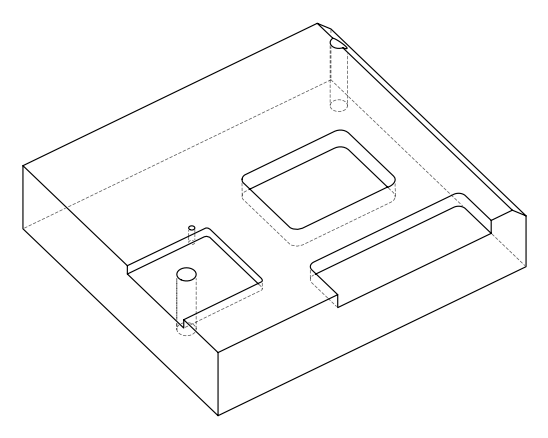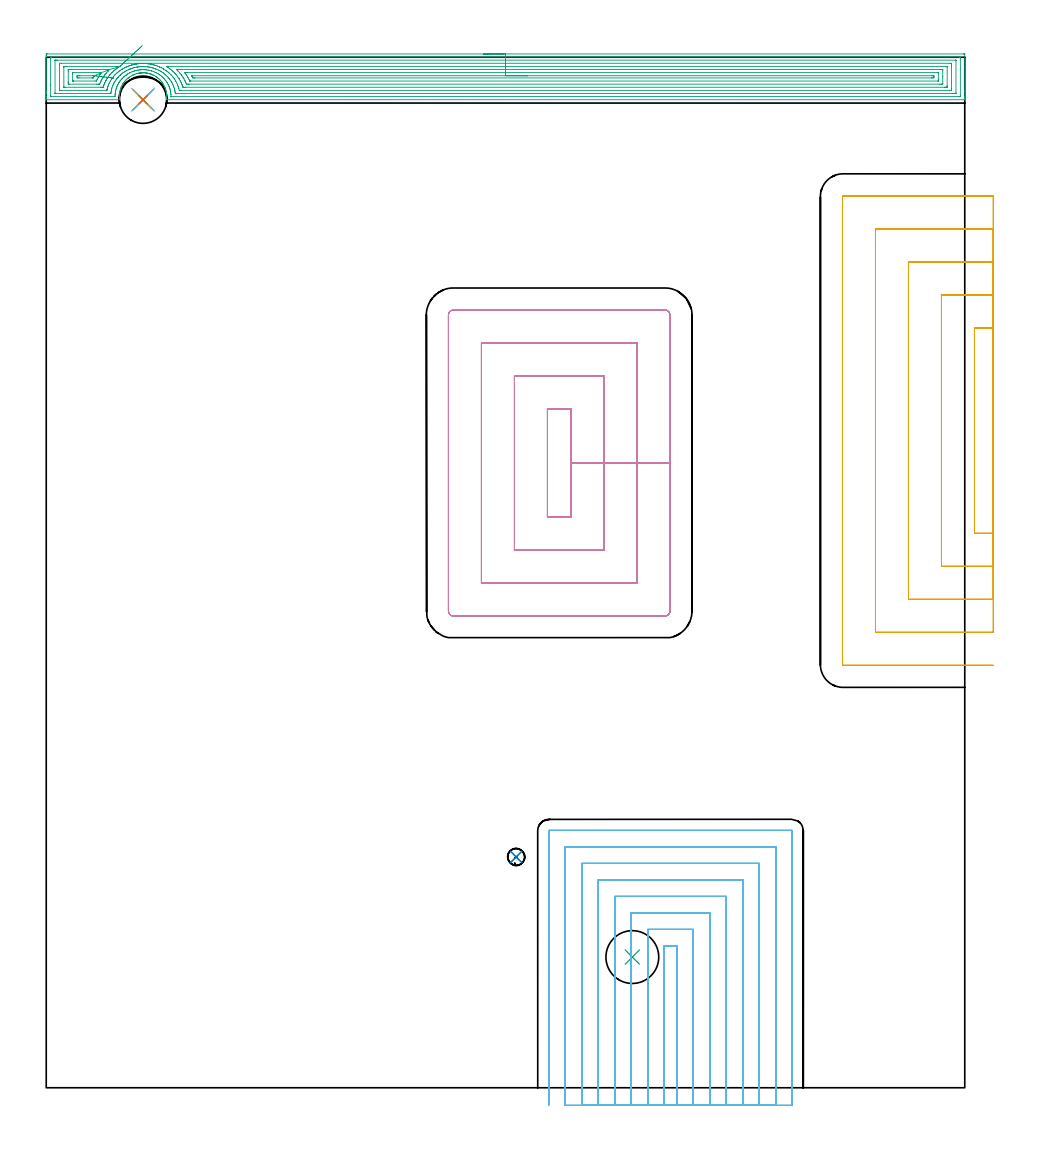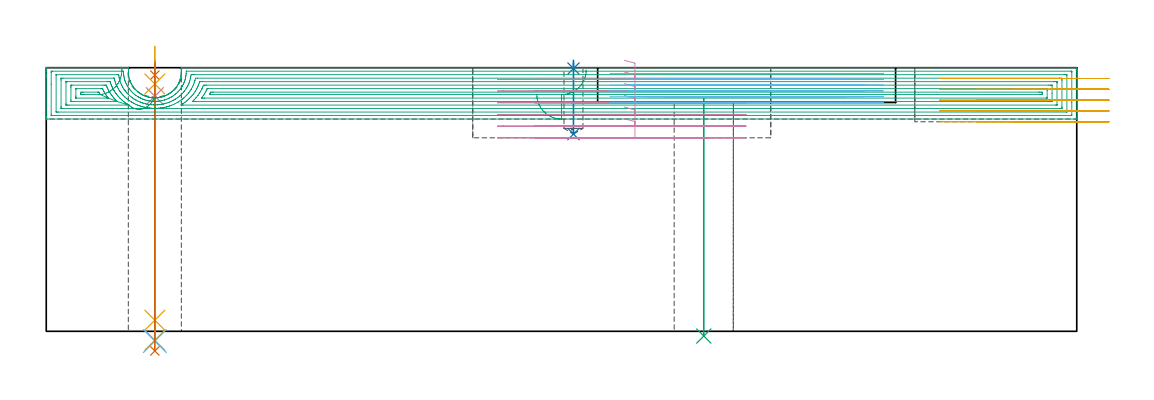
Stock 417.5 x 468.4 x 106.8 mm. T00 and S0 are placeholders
(PLAN: 12 operations, 9 tool changes, 103.5 min)
(1 SPOT_DRILL | STEP1HOLE_1 | NXT0321_9005460120000 | 0.05 min | 181 mm3)
(2 SPOT_DRILL_1 | STEP1POCKET | NXT0321_9005460120000 | 0.03 min | 1 mm3)
(3 INDEXABLE_INSERT_DRILL_THROUGH_HOLE_FROM_SOLID | STEP1HOLE | NXT0302_019 | 0.39 min | 48255 mm3)
(4 DRILL_BLIND_HOLE_INTO_CENTER | STEP1HOLE_1 | UGT0301_196 | 0.06 min | 382 mm3)
(5 GUN_DRILL_THROUGH_HOLE | STEP1HOLE_1 | UGT0307_006 | 0.57 min | 6236 mm3)
(6 DRILL_TO_ENLARGE_THROUGH_HOLE | STEP1HOLE_1 | NXT0301_102 | 0.45 min | 8433 mm3)
(7 DRILL_TO_ENLARGE_THROUGH_HOLE_1 | STEP1HOLE_1 | UGT0301_052 | 0.47 min | 23477 mm3)
(8 DRILL_BLIND_HOLE_INTO_CENTER_1 | STEP1POCKET | UGT0301_196 | 0.12 min | 1172 mm3)
(9 AREA_MILL | FG_CHAMFER_SURFACE | UGT0205_001 | 26.61 min | 89194 mm3)
(10 MILL_RECTANGULAR_POCKET | POCKET_RECTANGULAR_STRAIGHT | UGT0201_136 | Follow Part, ap 5, ae 75% | 15.63 min | 541817 mm3)
(11 MILL_SLOT | SLOT_PARTIAL_RECTANGULAR | UGT0201_136 | Follow Part, ap 5, ae 75% | 24.17 min | 334373 mm3)
(12 MILL_SLOT_1 | SLOT_PARTIAL_RECTANGULAR_1 | NXT0201_013 | Follow Part, ap 2.5, ae 75% | 35 min | 201096 mm3)
(TOOL NXT0321_9005460120000 | NC Spot Drill, 142deg, 12mm, Carbide, Uncoated | D12 PA142 FL30 Z2)
(TOOL NXT0302_019 | Index. Insert Drill 24mm [880-D2400L25-05] | D24 PA176 FL120 Z2)
(TOOL UGT0301_196 | Twist Drill 7.7 mm | D7.7 PA118 FL73 Z2)
(TOOL UGT0307_006 | Gun Drill 9 mm | D9 PA130 FL24 Z1)
(TOOL NXT0301_102 | Carbide Drill 13.5mm [860.1-1350-108A1-MM 2214] | D13.5 PA140 FL123 Z2)
(TOOL UGT0301_052 | Twist Drill 21.5 mm | D21.5 PA118 FL150 Z2)
(TOOL UGT0205_001 | Chamfer Mill 20 x 3 x 45 deg. | D20 FL50 Z2)
(TOOL UGT0201_136 | Carbide End Mill 20.0 | D20 FL30 Z4)
(TOOL NXT0201_013 | ENDMILL 10mm | D10 FL30 Z4)
(OP 1 SPOT_DRILL)
G17 G21 G94 G90
T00 M6
G54
G17 G0 G90 X44. Y449.1 S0 M3
G43 Z116.8 H0
G94 G81 G98 Z103.8 F250. R109.8
G80
M5
M2
(OP 2 SPOT_DRILL_1)
G17 G21 G94 G90
T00 M6
G54
G17 G0 G90 X213.6 Y104.9 S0 M3
G43 Z116.8 H0
G94 G81 G98 Z106.469 F250. R109.8
G80
M5
M2
(OP 3 INDEXABLE_INSERT_DRILL_THROUGH_HOLE_FROM_SOLID)
G17 G21 G94 G90
T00 M6
G54
G17 G0 G90 X266.4 Y59.4 S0 M3
G43 Z116.8 H1
G94 G81 G98 Z-1.919 F250. R94.7
G80
M5
M2
(OP 4 DRILL_BLIND_HOLE_INTO_CENTER)
G17 G21 G94 G90
T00 M6
G54
G17 G0 G90 X44. Y449.1 S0 M3
G43 Z116.8 H0
G94 G81 G98 Z95.25 F250. R108.8
G80
M5
M2
(OP 5 GUN_DRILL_THROUGH_HOLE)
G17 G21 G94 G90
T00 M6
G54
G17 G0 G90 X44. Y449.1 M8
G43 Z116.8 H0
Z115.413
S716 M3
G94 G1 Z100.202 F125. M26
G4 X.084
Z4.5 F250.
G4 X.084
Z-3.598 F125.
G4 X.084
M5
M9
G0 Z115.413
Z116.8
M2
(OP 6 DRILL_TO_ENLARGE_THROUGH_HOLE)
G17 G21 G94 G90
T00 M6
G54
G17 G0 G90 X44. Y449.1 S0 M3
G43 Z116.8 H1
G94 G73 G98 Z-3.957 F250. Q12.306 R108.8
G80
M5
M2
(OP 7 DRILL_TO_ENLARGE_THROUGH_HOLE_1)
G17 G21 G94 G90
T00 M6
G54
G17 G0 G90 X44. Y449.1 S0 M3
G43 Z116.8 H0
G94 G73 G98 Z-7.959 F250. Q19.127 R108.8
G80
M5
M2
(OP 8 DRILL_BLIND_HOLE_INTO_CENTER_1)
G17 G21 G94 G90
T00 M6
G54
G17 G0 G90 X213.6 Y104.9 S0 M3
G43 Z116.8 H0
G94 G81 G98 Z79.9 F250. R108.8
G80
M5
M2
(OP 9 AREA_MILL)
G17 G21 G94 G90
T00 M6
G54
G17 G0 G90 X198.75 Y469.9 S1061 M3
G43 Z116.8 H0
Z96.
G94 G1 X198.788 Z95.128 F250.
X198.902 Z94.263
X199.091 Z93.412
X199.353 Z92.58
X199.687 Z91.774
X200.09 Z91.
X200.558 Z90.264
X201.09 Z89.572
X201.679 Z88.929
X202.322 Z88.339
X203.014 Z87.808
X203.75 Z87.34
X204.524 Z86.937
X205.33 Z86.603
X206.162 Z86.341
X207.014 Z86.152
X207.878 Z86.038
X208.75 Z86.
X416.883
X417.185 Y469.897 Z86.002
X417.49 Y469.892 Z86.006
X417.5 Y469.583 Z86.314
Y452.983 Z102.912
Y450.585 Z105.311
Y449.904 Z105.995
Y449.552 Z106.347
X417.493 Y449.154 Z106.738
X417.49 Y449.103 Z106.788
X417.33 Y449.1 Z106.8
X54.66
X54.655 Y449.105 Z106.795
X54.649 Y449.132 Z106.767
X54.66 Y449.245 Z106.654
X54.694 Y449.568 Z106.332
X54.723 Y450.012 Z105.888
X54.734 Y450.9 Z105.
X54.672 Y451.787 Z104.113
X54.66 Y451.863 Z104.037
X54.582 Y452.368 Z103.529
X54.535 Y452.674 Z103.224
X54.328 Y453.562 Z102.337
X54.284 Y453.728 Z102.172
X54.213 Y453.936 Z101.963
X54.162 Y454.089 Z101.808
X54.03 Y454.45 Z101.45
X53.969 Y454.597 Z101.302
X53.846 Y454.896 Z101.004
X53.778 Y455.042 Z100.858
X53.641 Y455.337 Z100.562
X53.391 Y455.828 Z100.072
X53.154 Y456.225 Z99.675
X52.861 Y456.673 Z99.227
X52.55 Y457.112 Z98.787
X52.498 Y457.18 Z98.72
X52.129 Y457.619 Z98.279
X51.791 Y457.999 Z97.899
X51.605 Y458.192 Z97.705
X51.534 Y458.259 Z97.638
X51.228 Y458.546 Z97.353
X51.087 Y458.67 Z97.228
X50.841 Y458.887 Z97.012
X50.712 Y458.994 Z96.906
X50.27 Y459.323 Z96.577
X50.194 Y459.376 Z96.524
X49.819 Y459.634 Z96.265
X49.595 Y459.775 Z96.125
X48.926 Y460.144 Z95.753
X48.854 Y460.179 Z95.717
X48.482 Y460.362 Z95.537
X48.407 Y460.395 Z95.504
X48.033 Y460.559 Z95.339
X47.961 Y460.587 Z95.31
X47.776 Y460.662 Z95.237
X47.694 Y460.689 Z95.209
X47.514 Y460.747 Z95.148
X47.141 Y460.869 Z95.024
X47.067 Y460.89 Z95.003
X46.695 Y460.998 Z94.899
X46.436 Y461.06 Z94.838
X46.363 Y461.078 Z94.821
X46.248 Y461.103 Z94.792
X46.174 Y461.116 Z94.776
X45.802 Y461.189 Z94.707
X45.438 Y461.244 Z94.653
X45.355 Y461.256 Z94.64
X45.281 Y461.263 Z94.631
X44.909 Y461.305 Z94.595
X44.462 Y461.336 Z94.563
X44.239 Y461.343 Z94.553
X44.168 Z94.552
X43.934 Y461.346 Z94.554
X43.792 Y461.347 Z94.553
X43.67 Y461.342 Z94.558
X43.569 Y461.337 Z94.561
X43.515 Y461.332 Z94.562
X43.506 Z94.563
X43.452 Y461.328 Z94.568
X43.365 Y461.323 Z94.575
X43.122 Y461.305 Z94.59
X43.048 Y461.297 Z94.597
X42.775 Y461.271 Z94.627
X42.676 Y461.26 Z94.637
X42.601 Y461.248 Z94.647
X42.274 Y461.202 Z94.696
X42.229 Y461.195 Z94.702
X41.783 Y461.11 Z94.785
X41.708 Y461.092 Z94.803
X41.606 Y461.07 Z94.829
X41.563 Y461.06 Z94.839
X41.412 Y461.024 Z94.873
X41.336 Y461.006 Z94.891
X40.89 Y460.881 Z95.017
X40.224 Y460.662 Z95.237
X39.998 Y460.573 Z95.327
X39.549 Y460.375 Z95.522
X39.474 Y460.338 Z95.557
X39.19 Y460.202 Z95.697
X39.105 Y460.161 Z95.738
X38.405 Y459.773 Z96.123
X38.212 Y459.652 Z96.243
X37.761 Y459.344 Z96.554
X37.319 Y459.018 Z96.88
X37.241 Y458.955 Z96.944
X37.159 Y458.887 Z97.012
X36.788 Y458.56 Z97.338
X36.426 Y458.223 Z97.676
X36.209 Y458. Z97.9
X35.957 Y457.717 Z98.182
X35.864 Y457.614 Z98.285
X35.533 Y457.218 Z98.679
X35.451 Y457.112 Z98.787
X35.349 Y456.969 Z98.93
X35.248 Y456.825 Z99.07
X35.157 Y456.699 Z99.2
X35.139 Y456.673 Z99.226
X35.031 Y456.508 Z99.391
X34.948 Y456.38 Z99.516
X34.859 Y456.246 Z99.653
X34.845 Y456.225 Z99.675
X34.64 Y455.883 Z100.013
X34.561 Y455.731 Z100.168
X34.359 Y455.337 Z100.562
X34.154 Y454.896 Z101.004
X34.033 Y454.597 Z101.299
X33.972 Y454.449 Z101.449
X33.966 Y454.431 Z101.467
X33.865 Y454.151 Z101.747
X33.748 Y453.828 Z102.071
X33.674 Y453.562 Z102.337
X33.465 Y452.674 Z103.224
X33.418 Y452.368 Z103.528
X33.328 Y451.786 Z104.111
X33.266 Y450.899 Z105.
X33.277 Y450.012 Z105.888
X33.306 Y449.568 Z106.332
X33.326 Y449.376 Z106.523
X33.343 Y449.14 Z106.752
X33.344 Y449.103 Z106.788
X33.222 Y449.1 Z106.8
X0.17
X0.01 Y449.103 Z106.788
X0.007 Y449.154 Z106.738
X0. Y449.552 Z106.347
Y449.905 Z105.995
Y450.585 Z105.311
Y451.816 Z104.081
Y452.368 Z103.527
Y452.983 Z102.912
Y469.031 Z86.866
X0.002 Y469.307 Z86.59
X0.007 Y469.892 Z86.006
X0.029 Y469.894 Z86.004
X0.617 Y469.9 Z86.
X208.75
Y468.486 Z87.414
X415.097 Y468.485 Z87.415
X415.167 Y468.484 Z87.416
X415.307 Y468.479 Z87.421
X415.49 Y468.467 Z87.433
X415.492 Y468.416 Z87.484
X415.499 Y468.014 Z87.886
X415.5 Y463.21 Z92.69
Y451.074 Z104.826
X415.496 Y450.585 Z105.315
X415.493 Y450.535 Z105.365
X415.491 Y450.527 Z105.373
X415.47 Y450.521 Z105.379
X415.378 Y450.518 Z105.382
X415.237 Y450.515 Z105.385
X56.893
X56.823 Y450.516 Z105.384
X56.777 Y450.518 Z105.382
X56.745 Y450.521 Z105.379
X56.739 Y450.532 Z105.368
X56.689 Y451.476 Z104.424
X56.674 Y451.695 Z104.205
X56.584 Y452.368 Z103.532
X56.531 Y452.729 Z103.171
X56.416 Y453.259 Z102.641
X56.272 Y453.879 Z102.021
X56.187 Y454.151 Z101.749
X56. Y454.708 Z101.192
X55.866 Y455.042 Z100.858
X55.773 Y455.269 Z100.631
X55.453 Y455.934 Z99.966
X55.107 Y456.581 Z99.319
X54.956 Y456.825 Z99.075
X54.696 Y457.235 Z98.665
X54.348 Y457.717 Z98.183
X54.213 Y457.896 Z98.004
X53.601 Y458.609 Z97.291
X53.32 Y458.913 Z96.987
X52.698 Y459.5 Z96.4
X52.427 Y459.739 Z96.161
X52.063 Y460.031 Z95.869
X51.582 Y460.392 Z95.508
X51.534 Y460.427 Z95.473
X51.419 Y460.507 Z95.393
X50.835 Y460.876 Z95.024
X50.64 Y460.986 Z94.914
X50.099 Y461.283 Z94.617
X49.747 Y461.456 Z94.444
X49.417 Y461.613 Z94.287
X48.854 Y461.849 Z94.051
X47.961 Y462.162 Z93.738
X47.919 Y462.175 Z93.725
X47.067 Y462.395 Z93.505
X46.78 Y462.462 Z93.438
X46.174 Y462.574 Z93.326
X45.705 Y462.643 Z93.257
X45.281 Y462.688 Z93.212
X44.722 Y462.732 Z93.168
X44.387 Y462.748 Z93.152
X43.802 Y462.759 Z93.141
X43.72
X43.667 Y462.757 Z93.143
X43.494 Y462.747 Z93.153
X42.956 Y462.712 Z93.188
X42.786 Y462.698 Z93.202
X42.601 Y462.678 Z93.222
X42.153 Y462.622 Z93.278
X41.708 Y462.554 Z93.346
X41.388 Y462.494 Z93.406
X40.814 Y462.368 Z93.532
X40.658 Y462.331 Z93.569
X40.085 Y462.175 Z93.725
X39.921 Y462.122 Z93.778
X39.296 Y461.908 Z93.992
X39.182 Y461.866 Z94.034
X39.028 Y461.803 Z94.097
X38.369 Y461.517 Z94.383
X38.135 Y461.405 Z94.495
X38.053 Y461.364 Z94.536
X37.895 Y461.283 Z94.617
X37.472 Y461.053 Z94.847
X37.382 Y461.003 Z94.897
X37.241 Y460.921 Z94.979
X36.912 Y460.72 Z95.18
X36.416 Y460.392 Z95.508
X36.365 Y460.357 Z95.543
X36.348 Y460.345 Z95.555
X35.866 Y459.981 Z95.919
X35.455 Y459.643 Z96.257
X35.378 Y459.576 Z96.324
X35.294 Y459.5 Z96.4
X34.917 Y459.145 Z96.755
X34.561 Y458.792 Z97.108
X34.396 Y458.609 Z97.291
X34.058 Y458.219 Z97.681
X33.668 Y457.752 Z98.148
X33.653 Y457.732 Z98.168
X33.642 Y457.717 Z98.183
X33.291 Y457.202 Z98.698
X33.043 Y456.825 Z99.075
X32.939 Y456.662 Z99.238
X32.775 Y456.386 Z99.514
X32.548 Y455.934 Z99.966
X32.332 Y455.484 Z100.416
X32.14 Y455.042 Z100.858
X32.065 Y454.859 Z101.041
X31.882 Y454.377 Z101.523
X31.823 Y454.209 Z101.691
X31.806 Y454.151 Z101.749
X31.638 Y453.502 Z102.398
X31.582 Y453.259 Z102.641
X31.477 Y452.771 Z103.129
X31.413 Y452.368 Z103.532
X31.359 Y451.998 Z103.902
X31.311 Y451.476 Z104.424
X31.288 Y451.177 Z104.723
X31.26 Y450.521 Z105.379
X31.129 Y450.517 Z105.383
X31.058 Y450.515 Z105.385
X2.404
X2.333 Y450.516 Z105.384
X2.193 Y450.521 Z105.379
X2.01 Y450.533 Z105.367
X2.008 Y450.585 Z105.315
X2.002 Y450.986 Z104.914
X2. Y455.79 Z100.11
Y467.927 Z87.973
X2.004 Y468.416 Z87.484
X2.007 Y468.465 Z87.435
X2.009 Y468.473 Z87.427
X2.03 Y468.479 Z87.421
X2.122 Y468.482 Z87.418
X2.263 Y468.485 Z87.415
X208.75 Y468.486 Z87.414
Y467.072 Z88.828
X413.31 Y467.071 Z88.829
X413.456 Y467.07 Z88.83
X413.48 Y467.068 Z88.832
X413.487 Y467.066 Z88.834
X413.49 Y467.049 Z88.851
X413.496 Y466.949 Z88.951
X413.499 Y466.822 Z89.078
Y452.179 Z103.721
X413.493 Y451.989 Z103.911
X413.49 Y451.939 Z103.961
X413.472 Y451.935 Z103.965
X413.42 Y451.932 Z103.968
X413.31 Y451.93 Z103.97
X412.857 Y451.929 Z103.971
X412.417 Y451.928 Z103.972
X60.013 Y451.929 Z103.971
X59.573
X59.117 Y451.931 Z103.969
X58.68 Y451.936 Z103.964
X58.591 Y452.457 Z103.443
X58.516 Y452.889 Z103.011
X58.442 Y453.259 Z102.641
X58.379 Y453.559 Z102.341
X58.231 Y454.151 Z101.749
X58.026 Y454.803 Z101.097
X57.937 Y455.042 Z100.858
X57.787 Y455.438 Z100.462
X57.563 Y455.934 Z99.966
X57.374 Y456.346 Z99.554
X57.113 Y456.825 Z99.075
X56.893 Y457.221 Z98.679
X56.575 Y457.717 Z98.183
X56. Y458.54 Z97.36
X55.945 Y458.609 Z97.291
X55.662 Y458.946 Z96.954
X55.173 Y459.5 Z96.4
X55.107 Y459.571 Z96.329
X54.259 Y460.392 Z95.508
X54.213 Y460.434 Z95.466
X53.889 Y460.716 Z95.184
X53.32 Y461.15 Z94.75
X53.136 Y461.283 Z94.617
X52.427 Y461.762 Z94.138
X52.176 Y461.925 Z93.975
X51.744 Y462.175 Z93.725
X51.534 Y462.292 Z93.608
X51.277 Y462.431 Z93.469
X50.64 Y462.732 Z93.168
X49.881 Y463.066 Z92.834
X49.747 Y463.119 Z92.781
X49.664 Y463.15 Z92.75
X48.854 Y463.421 Z92.479
X48.353 Y463.567 Z92.333
X47.961 Y463.669 Z92.231
X47.607 Y463.758 Z92.142
X47.169 Y463.856 Z92.044
X47.067 Y463.876 Z92.024
X46.625 Y463.958 Z91.942
X46.174 Y464.024 Z91.876
X46.098 Y464.034 Z91.866
X45.281 Y464.112 Z91.788
X45.113 Y464.126 Z91.774
X44.387 Y464.163 Z91.737
X44.18 Y464.165 Z91.735
X43.494 Y464.161 Z91.739
X43.3 Y464.152 Z91.748
X42.601 Y464.105 Z91.795
X42.466 Y464.093 Z91.807
X41.708 Y464.006 Z91.894
X41.665 Y464.001 Z91.899
X41.38 Y463.958 Z91.942
X40.902 Y463.87 Z92.03
X40.814 Y463.852 Z92.048
X40.172 Y463.707 Z92.193
X39.921 Y463.645 Z92.255
X39.469 Y463.517 Z92.383
X39.028 Y463.381 Z92.519
X38.791 Y463.303 Z92.597
X38.135 Y463.076 Z92.824
X38.127 Y463.074 Z92.826
X38.109 Y463.066 Z92.834
X37.509 Y462.799 Z93.101
X37.241 Y462.679 Z93.221
X36.465 Y462.291 Z93.609
X36.254 Y462.175 Z93.725
X35.751 Y461.879 Z94.021
X35.455 Y461.692 Z94.208
X35.21 Y461.528 Z94.372
X34.855 Y461.283 Z94.617
X34.685 Y461.16 Z94.74
X34.561 Y461.066 Z94.834
X34.187 Y460.766 Z95.134
X33.739 Y460.392 Z95.508
X33.701 Y460.359 Z95.541
X33.668 Y460.329 Z95.571
X33.245 Y459.923 Z95.977
X32.821 Y459.5 Z96.4
X32.799 Y459.476 Z96.424
X32.775 Y459.45 Z96.45
X32.386 Y458.996 Z96.904
X32.059 Y458.609 Z97.291
X31.98 Y458.511 Z97.389
X31.882 Y458.384 Z97.516
X31.607 Y457.991 Z97.909
X31.422 Y457.717 Z98.183
X31.251 Y457.455 Z98.445
X30.988 Y457.036 Z98.864
X30.912 Y456.902 Z98.998
X30.872 Y456.825 Z99.075
X30.614 Y456.307 Z99.593
X30.436 Y455.934 Z99.966
X30.331 Y455.699 Z100.202
X30.095 Y455.139 Z100.761
X30.069 Y455.068 Z100.832
X30.06 Y455.042 Z100.858
X29.842 Y454.404 Z101.496
X29.774 Y454.151 Z101.749
X29.657 Y453.696 Z102.204
X29.558 Y453.259 Z102.641
X29.496 Y452.965 Z102.935
X29.396 Y452.368 Z103.532
X29.37 Y452.2 Z103.7
X29.352 Y452.068 Z103.832
X29.339 Y451.988 Z103.912
X29.33 Y451.935 Z103.965
X29.311 Y451.934 Z103.966
X29.202 Y451.931 Z103.969
X28.748 Y451.929 Z103.971
X4.19
X4.044 Y451.93 Z103.97
X4.02 Y451.932 Z103.968
X4.013 Y451.934 Z103.966
X4.01 Y451.951 Z103.949
X4.004 Y452.052 Z103.848
X4.001 Y452.178 Z103.722
Y466.821 Z89.079
X4.007 Y467.012 Z88.888
X4.01 Y467.061 Z88.839
X4.028 Y467.065 Z88.835
X4.08 Y467.068 Z88.832
X4.19 Y467.07 Z88.83
X4.644 Y467.071 Z88.829
X5.083 Y467.072 Z88.828
X208.75
Y465.657 Z90.243
X410.714
X411.45 Y465.651 Z90.249
X411.486
X411.49 Y465.608 Z90.292
X411.495 Y465.504 Z90.396
X411.498 Y465.293 Z90.607
X411.5 Y464.873 Z91.027
Y454.174 Z101.726
X411.498 Y453.717 Z102.183
X411.495 Y453.5 Z102.4
X411.49 Y453.392 Z102.508
X411.485 Y453.349 Z102.551
X411.435 Y453.348 Z102.552
X410.63 Y453.343 Z102.557
X410.546
X61.275
X60.466 Y453.35 Z102.55
X60.268 Y454.151 Z101.749
X60.2 Y454.417 Z101.483
X59.993 Y455.042 Z100.858
X59.729 Y455.778 Z100.122
X59.663 Y455.934 Z99.966
X59.573 Y456.141 Z99.759
X59.248 Y456.825 Z99.075
X58.889 Y457.508 Z98.392
X58.769 Y457.717 Z98.183
X58.68 Y457.868 Z98.032
X58.384 Y458.319 Z97.581
X58.183 Y458.609 Z97.291
X57.787 Y459.166 Z96.734
X57.514 Y459.5 Z96.4
X56.893 Y460.218 Z95.682
X56.73 Y460.392 Z95.508
X56. Y461.102 Z94.798
X55.803 Y461.283 Z94.617
X55.429 Y461.607 Z94.293
X55.107 Y461.863 Z94.037
X54.697 Y462.175 Z93.725
X54.213 Y462.51 Z93.39
X53.37 Y463.066 Z92.834
X53.32 Y463.097 Z92.803
X53.248 Y463.138 Z92.762
X52.427 Y463.583 Z92.317
X51.652 Y463.958 Z91.942
X51.534 Y464.011 Z91.889
X51.439 Y464.053 Z91.847
X50.64 Y464.379 Z91.521
X49.989 Y464.608 Z91.292
X49.747 Y464.686 Z91.214
X49.211 Y464.849 Z91.051
X48.854 Y464.948 Z90.952
X48.719 Y464.984 Z90.916
X48.58 Y465.017 Z90.883
X47.961 Y465.16 Z90.74
X47.565 Y465.244 Z90.656
X47.359 Y465.281 Z90.619
X47.067 Y465.331 Z90.569
X46.498 Y465.417 Z90.483
X46.318 Y465.44 Z90.46
X46.174 Y465.456 Z90.444
X45.501 Y465.521 Z90.379
X45.357 Y465.533 Z90.367
X45.281 Y465.538 Z90.362
X44.552 Y465.577 Z90.323
X44.43 Y465.582 Z90.318
X44.387 Y465.583 Z90.317
X43.653 Y465.582 Z90.318
X43.538 Y465.581 Z90.319
X43.494 Y465.58 Z90.32
X42.799 Y465.543 Z90.357
X42.671 Y465.535 Z90.365
X42.601 Y465.53 Z90.37
X41.978 Y465.471 Z90.429
X41.827 Y465.455 Z90.445
X41.708 Y465.44 Z90.46
X41.185 Y465.371 Z90.529
X41.009 Y465.345 Z90.555
X40.814 Y465.312 Z90.588
X40.422 Y465.241 Z90.659
X40.232 Y465.204 Z90.696
X39.921 Y465.138 Z90.762
X39.685 Y465.085 Z90.815
X39.517 Y465.045 Z90.855
X39.028 Y464.922 Z90.978
X38.971 Y464.906 Z90.994
X38.77 Y464.849 Z91.051
X38.286 Y464.699 Z91.201
X38.135 Y464.649 Z91.251
X37.621 Y464.47 Z91.43
X37.241 Y464.334 Z91.566
X36.973 Y464.225 Z91.675
X36.348 Y463.961 Z91.939
X36.341 Y463.958 Z91.942
X35.749 Y463.664 Z92.236
X35.455 Y463.514 Z92.386
X35.162 Y463.358 Z92.542
X34.561 Y463.026 Z92.874
X34.464 Y462.969 Z92.931
X33.668 Y462.44 Z93.46
X33.512 Y462.331 Z93.569
X33.298 Y462.175 Z93.725
X32.775 Y461.771 Z94.129
X32.507 Y461.551 Z94.349
X32.192 Y461.283 Z94.617
X32.028 Y461.137 Z94.763
X31.882 Y461.001 Z94.899
X31.573 Y460.7 Z95.2
X31.266 Y460.392 Z95.508
X31.13 Y460.25 Z95.65
X30.988 Y460.095 Z95.805
X30.713 Y459.775 Z96.125
X30.481 Y459.5 Z96.4
X30.308 Y459.288 Z96.612
X30.095 Y459.018 Z96.882
X29.925 Y458.779 Z97.121
X29.808 Y458.609 Z97.291
X29.566 Y458.245 Z97.655
X29.202 Y457.68 Z98.22
X28.904 Y457.123 Z98.777
X28.753 Y456.825 Z99.075
X28.608 Y456.526 Z99.374
X28.339 Y455.934 Z99.966
X28.33 Y455.913 Z99.987
X28.309 Y455.861 Z100.039
X28.084 Y455.267 Z100.633
X28.006 Y455.042 Z100.858
X27.859 Y454.599 Z101.301
X27.739 Y454.151 Z101.749
X27.672 Y453.894 Z102.006
X27.63 Y453.722 Z102.178
X27.576 Y453.497 Z102.403
X27.549 Y453.398 Z102.502
X27.533 Y453.349 Z102.551
X27.515 Y453.348 Z102.552
X27.415 Y453.344 Z102.556
X27.331 Y453.343 Z102.557
X6.786
X6.051 Y453.349 Z102.551
X6.014 Y453.35 Z102.55
X6.01 Y453.392 Z102.508
X6.005 Y453.496 Z102.404
X6.002 Y453.707 Z102.193
X6. Y454.127 Z101.773
Y464.826 Z91.074
X6.002 Y465.283 Z90.617
X6.006 Y465.5 Z90.4
X6.01 Y465.608 Z90.292
X6.016 Y465.651 Z90.249
X6.065 Y465.652 Z90.248
X6.87 Y465.657 Z90.243
X6.954
X208.75
Y464.243 Z91.657
X408.844
X409.455 Y464.239 Z91.661
X409.482 Y464.237 Z91.663
X409.49 Y464.232 Z91.668
X409.496 Y464.198 Z91.702
X409.499 Y463.958 Z91.942
X409.5 Y455.279 Z100.621
X409.499 Y455.042 Z100.858
X409.496 Y454.879 Z101.021
X409.491 Y454.797 Z101.103
X409.488 Y454.764 Z101.136
X409.415 Y454.762 Z101.138
X409.128 Y454.758 Z101.142
X408.844 Y454.757 Z101.143
X408.236
X63.146
X62.537 Y454.759 Z101.141
X62.253 Y454.762 Z101.138
X62.165 Y454.764 Z101.136
X62.113 Y454.895 Z101.005
X62.06 Y455.042 Z100.858
X61.957 Y455.338 Z100.562
X61.731 Y455.934 Z99.966
X61.61 Y456.248 Z99.652
X61.364 Y456.821 Z99.079
X61.36 Y456.831 Z99.069
X61.063 Y457.428 Z98.472
X60.907 Y457.717 Z98.183
X60.466 Y458.507 Z97.393
X60.403 Y458.609 Z97.291
X60.294 Y458.781 Z97.119
X59.789 Y459.5 Z96.4
X59.573 Y459.801 Z96.099
X59.086 Y460.392 Z95.508
X58.68 Y460.86 Z95.04
X58.285 Y461.283 Z94.617
X57.787 Y461.769 Z94.131
X57.356 Y462.175 Z93.725
X56.893 Y462.571 Z93.329
X56.255 Y463.066 Z92.834
X56. Y463.252 Z92.648
X55.387 Y463.678 Z92.222
X55.107 Y463.862 Z92.038
X54.964 Y463.958 Z91.942
X54.56 Y464.236 Z91.664
X54.824 Y464.24 Z91.66
X55.107 Y464.242 Z91.658
X55.714 Y464.243 Z91.657
X208.75
Y462.829 Z93.071
X406.402
X407.057 Y462.827 Z93.073
X407.385 Y462.824 Z93.076
X407.464 Y462.822 Z93.078
X407.49 Y462.813 Z93.087
X407.493 Y462.764 Z93.136
X407.498 Y462.615 Z93.285
X407.5 Y459.504 Z96.396
X407.498 Y456.385 Z99.515
X407.493 Y456.236 Z99.664
X407.49 Y456.187 Z99.713
X407.464 Y456.178 Z99.722
X407.385 Y456.176 Z99.724
X407.057 Y456.172 Z99.728
X406.819 Y456.171 Z99.729
X406.164
X64.933 Y456.172 Z99.728
X64.694 Y456.173 Z99.727
X64.04 Y456.178 Z99.722
X63.724 Y456.188 Z99.712
X63.627 Y456.414 Z99.486
X63.449 Y456.825 Z99.075
X63.146 Y457.507 Z98.393
X63.046 Y457.717 Z98.183
X62.951 Y457.912 Z97.988
X62.557 Y458.609 Z97.291
X62.253 Y459.138 Z96.762
X62.012 Y459.5 Z96.4
X61.503 Y460.249 Z95.651
X61.401 Y460.392 Z95.508
X61.36 Y460.447 Z95.453
X60.66 Y461.283 Z94.617
X60.466 Y461.508 Z94.392
X59.841 Y462.175 Z93.725
X59.573 Y462.444 Z93.456
X59.193 Y462.822 Z93.078
X59.573 Y462.826 Z93.074
X59.812 Y462.828 Z93.072
X60.466 Y462.829 Z93.071
X60.704
X208.75
Y461.415 Z94.485
X405.139 Y461.414 Z94.486
X405.27 Y461.413 Z94.487
X405.402 Y461.411 Z94.489
X405.481 Y461.408 Z94.492
X405.49 Y461.359 Z94.541
X405.494 Y461.283 Z94.617
X405.499 Y461.055 Z94.845
X405.5 Y458.38 Z97.52
X405.496 Y457.717 Z98.183
X405.492 Y457.603 Z98.297
X405.49 Y457.594 Z98.306
X405.479 Y457.591 Z98.309
X405.446 Y457.587 Z98.313
X405.402 Y457.586 Z98.314
X65.694
X65.431 Y457.589 Z98.311
X65.256 Y457.592 Z98.308
X65.218 Y457.596 Z98.304
X65.211 Y457.604 Z98.296
X65.197 Y457.628 Z98.272
X65.153 Y457.717 Z98.183
X64.933 Y458.181 Z97.719
X64.706 Y458.609 Z97.291
X64.442 Y459.098 Z96.802
X64.206 Y459.5 Z96.4
X64.04 Y459.777 Z96.123
X63.621 Y460.392 Z95.508
X63.146 Y461.078 Z94.822
X62.9 Y461.408 Z94.492
X63.017 Y461.412 Z94.488
X63.146 Y461.413 Z94.487
X63.908 Y461.415 Z94.485
X64.04
X208.75
Y460.001 Z95.899
X402.591 Y460. Z95.9
X402.985 Y459.998 Z95.902
X403.484 Y459.993 Z95.907
X403.499 Y459.5 Z96.4
X403.5 Y459.484 Z96.416
X403.484 Y459.007 Z96.893
X403.089 Y459.002 Z96.898
X402.591 Y459. Z96.9
X402.199
X67.613
X67.22 Y459.001 Z96.899
X66.719 Y459.005 Z96.895
X66.655 Y459.006 Z96.894
X66.594 Y459.107 Z96.793
X66.495 Y459.275 Z96.625
X66.368 Y459.5 Z96.4
X66.231 Y459.744 Z96.156
X66.113 Y459.96 Z95.94
X66.099 Y459.991 Z95.909
X66.106 Y459.994 Z95.906
X66.147 Y459.998 Z95.902
X66.219 Y460. Z95.9
X208.75 Y460.001 Z95.899
X209.622 Z95.938
X210.486 Z96.051
X211.338 Z96.24
X212.17 Z96.503
X212.976 Z96.836
X213.75 Z97.239
X214.486 Z97.708
X215.178 Z98.239
X215.821 Z98.828
X216.41 Z99.472
X216.942 Z100.164
X217.41 Z100.899
X217.813 Z101.673
X218.147 Z102.479
X218.409 Z103.311
X218.598 Z104.163
X218.712 Z105.028
X218.75 Z105.899
G0 Z116.8
X43.654 Y473.687
Z94.307
G1 X43.272 Y473.332 Z93.608
X42.846 Y472.937 Z92.957
X42.381 Y472.505 Z92.359
X41.879 Y472.039 Z91.818
X41.344 Y471.543 Z91.34
X40.781 Y471.021 Z90.926
X40.194 Y470.476 Z90.581
X39.586 Y469.912 Z90.308
X38.964 Y469.335 Z90.108
X38.331 Y468.748 Z89.982
X37.693 Y468.155 Z89.932
X37.053 Y467.562 Z89.958
X36.418 Y466.973 Z90.06
X35.792 Y466.392 Z90.238
X35.18 Y465.823 Z90.489
X34.586 Y465.272 Z90.812
X34.014 Y464.742 Z91.204
X33.47 Y464.237 Z91.663
X33.448 Y464.217 Z91.683
X33.426 Y464.2 Z91.7
X33.037 Y463.958 Z91.942
X32.877 Y463.856 Z92.044
X32.775 Y463.79 Z92.11
X32.278 Y463.462 Z92.438
X31.882 Y463.18 Z92.72
X31.816 Y463.132 Z92.768
X31.731 Y463.066 Z92.834
X31.316 Y462.739 Z93.161
X30.988 Y462.475 Z93.425
X30.826 Y462.337 Z93.563
X30.643 Y462.175 Z93.725
X30.095 Y461.67 Z94.23
X29.9 Y461.478 Z94.422
X29.711 Y461.283 Z94.617
X29.202 Y460.739 Z95.161
X29.039 Y460.554 Z95.346
X28.902 Y460.392 Z95.508
X28.636 Y460.065 Z95.835
X28.309 Y459.657 Z96.243
X28.243 Y459.566 Z96.334
X28.197 Y459.5 Z96.4
X27.882 Y459.034 Z96.866
X27.599 Y458.609 Z97.291
X27.527 Y458.497 Z97.403
X27.415 Y458.317 Z97.583
X27.199 Y457.933 Z97.967
X27.083 Y457.717 Z98.183
X26.893 Y457.347 Z98.553
X26.639 Y456.825 Z99.075
X26.602 Y456.746 Z99.154
X26.522 Y456.565 Z99.335
X26.338 Y456.117 Z99.783
X26.267 Y455.934 Z99.966
X26.095 Y455.468 Z100.432
X25.944 Y455.042 Z100.858
X25.862 Y454.809 Z101.091
X25.836 Y454.764 Z101.136
X25.771 Y454.762 Z101.138
X25.629 Y454.76 Z101.14
X25.021 Y454.757 Z101.143
X24.735
X8.656 Y454.758 Z101.142
X8.045 Y454.761 Z101.139
X8.019 Y454.764 Z101.136
X8.01 Y454.768 Z101.132
X8.004 Y454.802 Z101.098
X8.001 Y455.042 Z100.858
X8. Y463.721 Z92.179
X8.001 Y463.958 Z91.942
X8.004 Y464.122 Z91.778
X8.009 Y464.203 Z91.697
X8.012 Y464.236 Z91.664
X8.085 Y464.238 Z91.662
X8.372 Y464.242 Z91.658
X8.656 Y464.243 Z91.657
X9.264
X33.383
X33.415 Y464.242 Z91.658
X33.438 Y464.241 Z91.659
X33.47 Y464.237 Z91.663
X28.798 Y462.822 Z93.078
X28.768 Y462.788 Z93.112
X28.72 Y462.737 Z93.163
X28.309 Y462.343 Z93.557
X28.225 Y462.258 Z93.642
X28.144 Y462.175 Z93.725
X27.793 Y461.798 Z94.102
X27.415 Y461.39 Z94.51
X27.365 Y461.333 Z94.567
X27.323 Y461.283 Z94.617
X26.963 Y460.843 Z95.057
X26.596 Y460.392 Z95.508
X26.564 Y460.35 Z95.55
X26.522 Y460.295 Z95.605
X26.198 Y459.823 Z96.077
X25.98 Y459.5 Z96.4
X25.841 Y459.288 Z96.612
X25.629 Y458.957 Z96.943
X25.5 Y458.737 Z97.163
X25.427 Y458.609 Z97.291
X25.185 Y458.16 Z97.74
X24.955 Y457.717 Z98.183
X24.882 Y457.571 Z98.329
X24.735 Y457.264 Z98.636
X24.602 Y456.958 Z98.942
X24.547 Y456.825 Z99.075
X24.341 Y456.328 Z99.572
X24.293 Y456.219 Z99.681
X24.277 Y456.187 Z99.713
X24.249 Y456.178 Z99.722
X24.17 Y456.176 Z99.724
X23.842 Y456.172 Z99.728
X23.604 Y456.171 Z99.729
X22.949
X10.443 Y456.172 Z99.728
X10.204 Y456.173 Z99.727
X10.071 Y456.176 Z99.724
X10.013 Y456.178 Z99.722
X10.01 Y456.211 Z99.689
X10.003 Y456.373 Z99.527
X10.001 Y456.825 Z99.075
X10. Y457.267 Z98.633
Y462.175 Z93.725
X10.002 Y462.615 Z93.285
X10.007 Y462.764 Z93.136
X10.01 Y462.813 Z93.087
X10.036 Y462.822 Z93.078
X10.116 Y462.824 Z93.076
X10.443 Y462.828 Z93.072
X10.681 Y462.829 Z93.071
X11.336
X28.309
X28.548 Y462.827 Z93.073
X28.798 Y462.822 Z93.078
X25.091 Y461.4 Z94.5
X25.004 Y461.283 Z94.617
X24.735 Y460.927 Z94.973
X24.515 Y460.612 Z95.288
X24.365 Y460.392 Z95.508
X24.156 Y460.078 Z95.822
X23.842 Y459.599 Z96.301
X23.804 Y459.538 Z96.362
X23.782 Y459.5 Z96.4
X23.482 Y458.968 Z96.932
X23.286 Y458.609 Z97.291
X23.17 Y458.388 Z97.512
X22.949 Y457.947 Z97.953
X22.874 Y457.792 Z98.108
X22.836 Y457.717 Z98.183
X22.789 Y457.628 Z98.272
X22.754 Y457.592 Z98.308
X22.187 Y457.585 Z98.315
X12.361 Y457.586 Z98.314
X12.23 Y457.587 Z98.313
X12.098 Y457.59 Z98.31
X12.019 Y457.592 Z98.308
X12.01 Y457.641 Z98.259
X12.006 Y457.717 Z98.183
X12.001 Y457.945 Z97.955
X12. Y460.621 Z95.279
X12.004 Y461.283 Z94.617
X12.008 Y461.397 Z94.503
X12.01 Y461.406 Z94.494
X12.021 Y461.409 Z94.491
X12.054 Y461.413 Z94.487
X12.098 Y461.414 Z94.486
X24.604
X24.735 Y461.413 Z94.487
X24.867 Y461.409 Z94.491
X25.091 Y461.4 Z94.5
X21.889 Y459.985 Z95.915
X21.854 Y459.918 Z95.982
X21.778 Y459.777 Z96.123
X21.624 Y459.5 Z96.4
X21.458 Y459.205 Z96.695
X21.377 Y459.063 Z96.837
X21.343 Y459.007 Z96.893
X21.287 Y459.004 Z96.896
X21.162 Y459.002 Z96.898
X20.77 Y459. Z96.9
X14.909
X14.515 Y459.002 Z96.898
X14.016 Y459.007 Z96.893
X14.001 Y459.5 Z96.4
Y459.516 Z96.384
X14.016 Y459.994 Z95.907
X14.411 Y459.997 Z95.903
X14.909 Y460. Z95.9
X15.301
X21.162
X21.555 Y459.999 Z95.901
X21.753 Y459.996 Z95.904
X21.821 Y459.994 Z95.906
X21.889 Y459.985 Z95.915
X22.744 Y459.883 Z96.055
X23.584 Y459.783 Z96.27
X24.401 Y459.685 Z96.558
X25.191 Y459.59 Z96.917
X25.947 Y459.5 Z97.344
X26.662 Y459.414 Z97.835
X27.333 Y459.334 Z98.387
X27.953 Y459.26 Z98.996
X28.518 Y459.192 Z99.658
X29.024 Y459.131 Z100.366
X29.466 Y459.079 Z101.116
X29.842 Y459.034 Z101.902
X30.149 Y458.997 Z102.718
X30.384 Y458.969 Z103.557
X30.545 Y458.949 Z104.415
X30.631 Y458.939 Z105.283
X30.642 Y458.938 Z106.155
X30.577 Y458.946 Z107.025
G0 Z116.8
M5
M2
(OP 10 MILL_RECTANGULAR_POCKET)
G17 G21 G94 G90
T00 M6
G54
G17 G0 G90 X234.188 Y259.4 S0 M3
G43 Z116.801 H0
Z109.801
G94 G1 X238.5 Z108.645 F250.
Y283.95 Z102.067
Y308.5 F500.
X227.8
Y259.4
X238.5
Y283.95
X253.5
Y323.5
X212.8
Y244.4
X253.5
Y283.95
X268.5
Y338.5
X197.8
Y229.4
X268.5
Y283.95
X283.5
Y351.2
G3 X281.2 Y353.5 R2.3
G1 X185.1
G3 X182.8 Y351.2 R2.3
G1 Y216.7
G3 X185.1 Y214.4 R2.3
G1 X281.2
G3 X283.5 Y216.7 R2.3
G1 Y283.95
Y284.95
G0 X234.188 Y259.4 Z105.067
G1 X238.5 Z103.912 F250.
Y283.95 Z97.334
Y308.5 F500.
X227.8
Y259.4
X238.5
Y283.95
X253.5
Y323.5
X212.8
Y244.4
X253.5
Y283.95
X268.5
Y338.5
X197.8
Y229.4
X268.5
Y283.95
X283.5
Y351.2
G3 X281.2 Y353.5 R2.3
G1 X185.1
G3 X182.8 Y351.2 R2.3
G1 Y216.7
G3 X185.1 Y214.4 R2.3
G1 X281.2
G3 X283.5 Y216.7 R2.3
G1 Y283.95
Y284.95
G0 X234.188 Y259.4 Z100.334
G1 X238.5 Z99.178 F250.
Y283.95 Z92.6
Y308.5 F500.
X227.8
Y259.4
X238.5
Y283.95
X253.5
Y323.5
X212.8
Y244.4
X253.5
Y283.95
X268.5
Y338.5
X197.8
Y229.4
X268.5
Y283.95
X283.5
Y351.2
G3 X281.2 Y353.5 R2.3
G1 X185.1
G3 X182.8 Y351.2 R2.3
G1 Y216.7
G3 X185.1 Y214.4 R2.3
G1 X281.2
G3 X283.5 Y216.7 R2.3
G1 Y283.95
Y284.95
G0 X234.188 Y259.4 Z95.6
G1 X238.5 Z94.445 F250.
Y283.95 Z87.867
Y308.5 F500.
X227.8
Y259.4
X238.5
Y283.95
X253.5
Y323.5
X212.8
Y244.4
X253.5
Y283.95
X268.5
Y338.5
X197.8
Y229.4
X268.5
Y283.95
X283.5
Y351.2
G3 X281.2 Y353.5 R2.3
G1 X185.1
G3 X182.8 Y351.2 R2.3
G1 Y216.7
G3 X185.1 Y214.4 R2.3
G1 X281.2
G3 X283.5 Y216.7 R2.3
G1 Y283.95
Y284.95
G0 X234.188 Y259.4 Z90.867
G1 X238.5 Z89.712 F250.
Y283.95 Z83.133
Y308.5 F500.
X227.8
Y259.4
X238.5
Y283.95
X253.5
Y323.5
X212.8
Y244.4
X253.5
Y283.95
X268.5
Y338.5
X197.8
Y229.4
X268.5
Y283.95
X283.5
Y351.2
G3 X281.2 Y353.5 R2.3
G1 X185.1
G3 X182.8 Y351.2 R2.3
G1 Y216.7
G3 X185.1 Y214.4 R2.3
G1 X281.2
G3 X283.5 Y216.7 R2.3
G1 Y283.95
Y284.95
G0 X234.188 Y259.4 Z86.133
G1 X238.5 Z84.978 F250.
Y283.95 Z78.4
Y308.5 F500.
X227.8
Y259.4
X238.5
Y283.95
X253.5
Y323.5
X212.8
Y244.4
X253.5
Y283.95
X268.5
Y338.5
X197.8
Y229.4
X268.5
Y283.95
X283.5
Y351.2
G3 X281.2 Y353.5 R2.3
G1 X185.1
G3 X182.8 Y351.2 R2.3
G1 Y216.7
G3 X185.1 Y214.4 R2.3
G1 X281.2
G3 X283.5 Y216.7 R2.3
G1 Y283.95
Y284.95
G0 Z116.801
M5
M2
(OP 11 MILL_SLOT)
G17 G21 G94 G90
T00 M6
G54
G17 G0 G90 X430.5 Y345.4 S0 M3
G43 Z116.801 H0
Z102.42
G94 G1 X427.5 F250.
X421.9 F500.
Y252.
X427.5
X430.5 F250.
Y360.4
X427.5
X406.9 F500.
Y237.
X427.5
X430.5 F250.
Y375.4
X427.5
X391.9 F500.
Y222.
X427.5
X430.5 F250.
Y390.4
X427.5
X376.9 F500.
Y207.
X427.5
X430.5 F250.
Y405.4
X427.5
X362.2 F500.
G3 X361.9 Y405.1 R0.3
G1 Y192.3
G3 X362.2 Y192. R0.3
G1 X427.5
X430.5 F250.
G0 Y345.4 Z98.04
G1 X427.5
X421.9 F500.
Y252.
X427.5
X430.5 F250.
Y360.4
X427.5
X406.9 F500.
Y237.
X427.5
X430.5 F250.
Y375.4
X427.5
X391.9 F500.
Y222.
X427.5
X430.5 F250.
Y390.4
X427.5
X376.9 F500.
Y207.
X427.5
X430.5 F250.
Y405.4
X427.5
X362.2 F500.
G3 X361.9 Y405.1 R0.3
G1 Y192.3
G3 X362.2 Y192. R0.3
G1 X427.5
X430.5 F250.
G0 Y345.4 Z93.66
G1 X427.5
X421.9 F500.
Y252.
X427.5
X430.5 F250.
Y360.4
X427.5
X406.9 F500.
Y237.
X427.5
X430.5 F250.
Y375.4
X427.5
X391.9 F500.
Y222.
X427.5
X430.5 F250.
Y390.4
X427.5
X376.9 F500.
Y207.
X427.5
X430.5 F250.
Y405.4
X427.5
X362.2 F500.
G3 X361.9 Y405.1 R0.3
G1 Y192.3
G3 X362.2 Y192. R0.3
G1 X427.5
X430.5 F250.
G0 Y345.4 Z89.28
G1 X427.5
X421.9 F500.
Y252.
X427.5
X430.5 F250.
Y360.4
X427.5
X406.9 F500.
Y237.
X427.5
X430.5 F250.
Y375.4
X427.5
X391.9 F500.
Y222.
X427.5
X430.5 F250.
Y390.4
X427.5
X376.9 F500.
Y207.
X427.5
X430.5 F250.
Y405.4
X427.5
X362.2 F500.
G3 X361.9 Y405.1 R0.3
G1 Y192.3
G3 X362.2 Y192. R0.3
G1 X427.5
X430.5 F250.
G0 Y345.4 Z84.9
G1 X427.5
X421.9 F500.
Y252.
X427.5
X430.5 F250.
Y360.4
X427.5
X406.9 F500.
Y237.
X427.5
X430.5 F250.
Y375.4
X427.5
X391.9 F500.
Y222.
X427.5
X430.5 F250.
Y390.4
X427.5
X376.9 F500.
Y207.
X427.5
X430.5 F250.
Y405.4
X427.5
X362.2 F500.
G3 X361.9 Y405.1 R0.3
G1 Y192.3
G3 X362.2 Y192. R0.3
G1 X427.5
X430.5 F250.
G0 Z116.801
M5
M2
(OP 12 MILL_SLOT_1)
G17 G21 G94 G90
T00 M6
G54
G17 G0 G90 X286.6 Y-8. S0 M3
G43 Z116.801 H0
Z104.45
G94 G1 Y-5. F250.
Y64.5 F500.
X280.9
Y-5.
Y-8. F250.
X294.1
Y-5.
Y72. F500.
X273.4
Y-5.
Y-8. F250.
X301.6
Y-5.
Y79.5 F500.
X265.9
Y66.372
Y63.372 F250.
Y55.428 F500.
Y52.428 F250.
Y-5. F500.
Y-8. F250.
X309.1
Y-5.
Y87. F500.
X258.4
Y-5.
Y-8. F250.
X316.6
Y-5.
Y94.5 F500.
X250.9
Y-5.
Y-8. F250.
X324.1
Y-5.
Y102. F500.
X243.4
Y-5.
Y-8. F250.
X331.6
Y-5.
Y109.5 F500.
X235.9
Y-5.
Y-8. F250.
X339.1
Y-5.
Y116.8 F500.
G3 X338.9 Y117. R0.2
G1 X228.6
G3 X228.4 Y116.8 R0.2
G1 Y-5.
Y-8. F250.
G0 X286.6 Z102.1
G1 Y-5.
Y64.5 F500.
X280.9
Y-5.
Y-8. F250.
X294.1
Y-5.
Y72. F500.
X273.4
Y-5.
Y-8. F250.
X301.6
Y-5.
Y79.5 F500.
X265.9
Y66.372
Y63.372 F250.
Y55.428 F500.
Y52.428 F250.
Y-5. F500.
Y-8. F250.
X309.1
Y-5.
Y87. F500.
X258.4
Y-5.
Y-8. F250.
X316.6
Y-5.
Y94.5 F500.
X250.9
Y-5.
Y-8. F250.
X324.1
Y-5.
Y102. F500.
X243.4
Y-5.
Y-8. F250.
X331.6
Y-5.
Y109.5 F500.
X235.9
Y-5.
Y-8. F250.
X339.1
Y-5.
Y116.8 F500.
G3 X338.9 Y117. R0.2
G1 X228.6
G3 X228.4 Y116.8 R0.2
G1 Y-5.
Y-8. F250.
G0 X286.6 Z99.75
G1 Y-5.
Y64.5 F500.
X280.9
Y-5.
Y-8. F250.
X294.1
Y-5.
Y72. F500.
X273.4
Y-5.
Y-8. F250.
X301.6
Y-5.
Y79.5 F500.
X265.9
Y66.372
Y63.372 F250.
Y55.428 F500.
Y52.428 F250.
Y-5. F500.
Y-8. F250.
X309.1
Y-5.
Y87. F500.
X258.4
Y-5.
Y-8. F250.
X316.6
Y-5.
Y94.5 F500.
X250.9
Y-5.
Y-8. F250.
X324.1
Y-5.
Y102. F500.
X243.4
Y-5.
Y-8. F250.
X331.6
Y-5.
Y109.5 F500.
X235.9
Y-5.
Y-8. F250.
X339.1
Y-5.
Y116.8 F500.
G3 X338.9 Y117. R0.2
G1 X228.6
G3 X228.4 Y116.8 R0.2
G1 Y-5.
Y-8. F250.
G0 X286.6 Z97.4
G1 Y-5.
Y64.5 F500.
X280.9
Y-5.
Y-8. F250.
X294.1
Y-5.
Y72. F500.
X273.4
Y-5.
Y-8. F250.
X301.6
Y-5.
Y79.5 F500.
X265.9
Y66.372
Y63.372 F250.
Y55.428 F500.
Y52.428 F250.
Y-5. F500.
Y-8. F250.
X309.1
Y-5.
Y87. F500.
X258.4
Y-5.
Y-8. F250.
X316.6
Y-5.
Y94.5 F500.
X250.9
Y-5.
Y-8. F250.
X324.1
Y-5.
Y102. F500.
X243.4
Y-5.
Y-8. F250.
X331.6
Y-5.
Y109.5 F500.
X235.9
Y-5.
Y-8. F250.
X339.1
Y-5.
Y116.8 F500.
G3 X338.9 Y117. R0.2
G1 X228.6
G3 X228.4 Y116.8 R0.2
G1 Y-5.
Y-8. F250.
G0 X286.6 Z95.05
G1 Y-5.
Y64.5 F500.
X280.9
Y-5.
Y-8. F250.
X294.1
Y-5.
Y72. F500.
X273.4
Y-5.
Y-8. F250.
X301.6
Y-5.
Y79.5 F500.
X265.9
Y66.372
Y63.372 F250.
Y55.428 F500.
Y52.428 F250.
Y-5. F500.
Y-8. F250.
X309.1
Y-5.
Y87. F500.
X258.4
Y-5.
Y-8. F250.
X316.6
Y-5.
Y94.5 F500.
X250.9
Y-5.
Y-8. F250.
X324.1
Y-5.
Y102. F500.
X243.4
Y-5.
Y-8. F250.
X331.6
Y-5.
Y109.5 F500.
X235.9
Y-5.
Y-8. F250.
X339.1
Y-5.
Y116.8 F500.
G3 X338.9 Y117. R0.2
G1 X228.6
G3 X228.4 Y116.8 R0.2
G1 Y-5.
Y-8. F250.
G0 X286.6 Z92.7
G1 Y-5.
Y64.5 F500.
X280.9
Y-5.
Y-8. F250.
X294.1
Y-5.
Y72. F500.
X273.4
Y-5.
Y-8. F250.
X301.6
Y-5.
Y79.5 F500.
X265.9
Y66.372
Y63.372 F250.
Y55.428 F500.
Y52.428 F250.
Y-5. F500.
Y-8. F250.
X309.1
Y-5.
Y87. F500.
X258.4
Y-5.
Y-8. F250.
X316.6
Y-5.
Y94.5 F500.
X250.9
Y-5.
Y-8. F250.
X324.1
Y-5.
Y102. F500.
X243.4
Y-5.
Y-8. F250.
X331.6
Y-5.
Y109.5 F500.
X235.9
Y-5.
Y-8. F250.
X339.1
Y-5.
Y116.8 F500.
G3 X338.9 Y117. R0.2
G1 X228.6
G3 X228.4 Y116.8 R0.2
G1 Y-5.
Y-8. F250.
G0 Z116.801
M5
M2
